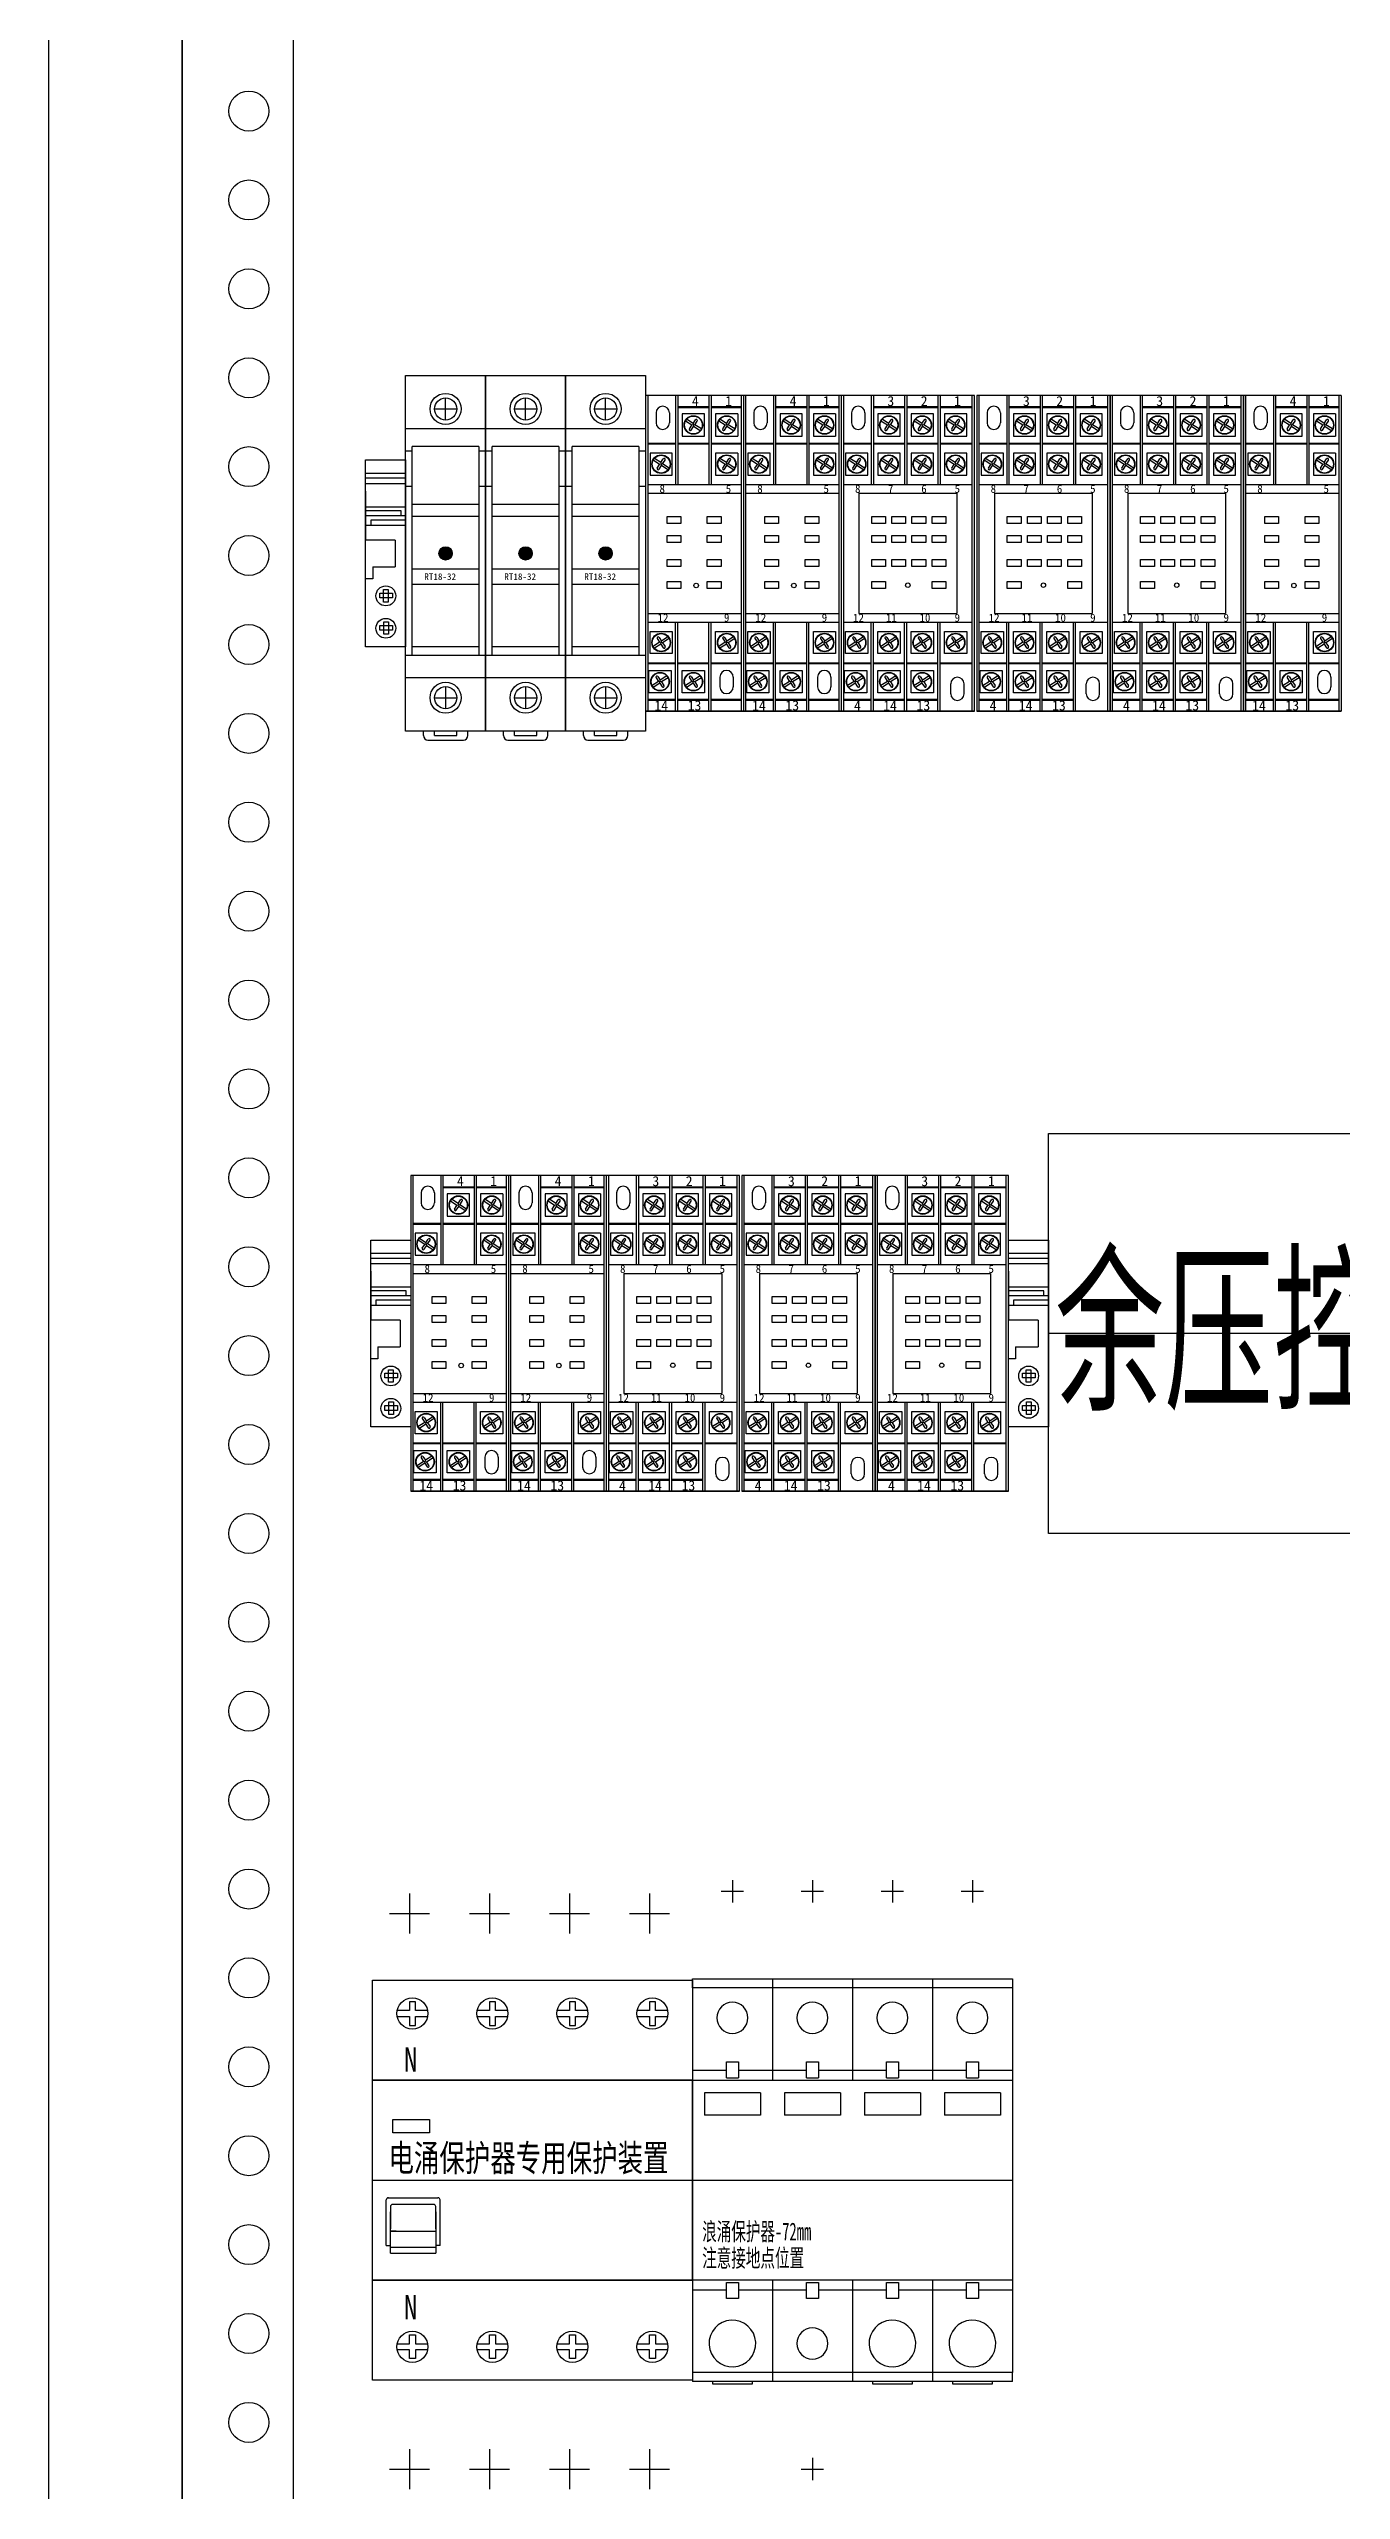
# Model space of a CAD drawing. Extents: x 1592450 to 1593050, y 398130 to 400330.
# Drawn here: x 1592450 to 1592741, y 398570 to 399119 of the extents above; entities that cross this region are included whole.
import ezdxf
from ezdxf.enums import TextEntityAlignment as Align

# ---------------------------------------------------------------- set-up
doc = ezdxf.new("R2010")
doc.units = 0
doc.header["$MEASUREMENT"] = 0
for name, color, linetype in [('dian', 7, 'Continuous'), ('LY-JS-BJ', 7, 'Continuous'), ('LY-JS-YQJ', 7, 'Continuous'), ('布置图', 20, 'Continuous'), ('照明平面设备层', 1, 'Continuous')]:
    doc.layers.add(name, color=color, linetype=linetype)
doc.layers.add('LY-二次控制图', color=7, linetype='Continuous', lineweight=18)
doc.styles.add('-宋体', font='', dxfattribs={"width": 0.65})
doc.styles.add('LY-SJ-元器件', font='', dxfattribs={"width": 0.6, "height": 4})
doc.styles.add('宋体', font='', dxfattribs={"width": 0.8, "height": 3.5})
doc.styles.get('-宋体').set_extended_font_data('NSimSun')
doc.styles.get('LY-SJ-元器件').set_extended_font_data('SimSun')
doc.styles.get('宋体').set_extended_font_data('SimSun')

# ---------------------------------------------------------------- blocks, each defined once
blk = doc.blocks.new('HH52P')
at = {"layer": 'LY-JS-YQJ'}
for p, q in [((0, 71), (0, 0)), ((22, 71), (0, 71)), ((0, 71), (0, 68.5)), ((0.5, 71), (0.5, 0)), ((2.34, 67.09), (2.34, 64.88)), ((5.34, 67.09), (5.34, 64.88)), ((6.75, 71), (6.75, 51)), ((7.25, 71), (7.25, 51)), ((7.25, 68.5), (14.25, 68.5)), ((7.25, 68.3), (14.25, 68.3)), ((8.24, 66.87), (8.24, 61.87)), ((13.24, 66.87), (8.24, 66.87)), ((13.24, 61.87), (13.24, 66.87)), ((14.25, 71), (14.25, 51)), ((14.75, 71), (14.75, 51)), ((14.75, 68.5), (21.5, 68.5)), ((14.75, 68.3), (21.5, 68.3)), ((20.74, 66.87), (15.74, 66.87)), ((15.74, 66.87), (15.74, 61.87)), ((20.74, 66.87), (20.74, 61.87)), ((21.5, 71), (21.5, 0)), ((22, 71), (22, 0)), ((8.24, 61.87), (13.24, 61.87)), ((10.4, 64.3), (8.95, 65.27)), ((10.67, 64.71), (9.21, 65.67)), ((9.86, 63.48), (10.4, 64.3)), ((10.26, 63.22), (10.8, 64.04)), ((11.07, 64.44), (10.4, 64.3)), ((10.67, 64.71), (11.21, 65.53)), ((10.67, 64.71), (10.8, 64.04)), ((12.26, 63.08), (10.8, 64.04)), ((11.07, 64.44), (11.61, 65.26)), ((12.53, 63.48), (11.07, 64.44)), ((15.74, 61.87), (20.74, 61.87)), ((17.9, 64.3), (16.45, 65.27)), ((18.17, 64.71), (16.71, 65.67)), ((17.36, 63.48), (17.9, 64.3)), ((17.76, 63.22), (18.3, 64.04)), ((18.57, 64.44), (17.9, 64.3)), ((18.17, 64.71), (18.71, 65.53)), ((18.17, 64.71), (18.3, 64.04)), ((19.76, 63.08), (18.3, 64.04)), ((18.57, 64.44), (19.11, 65.26)), ((20.03, 63.48), (18.57, 64.44)), ((0.5, 60.3), (6.75, 60.3)), ((0.5, 60.1), (6.75, 60.1)), ((0.99, 58.07), (0.99, 53.07)), ((5.99, 58.07), (0.99, 58.07)), ((3.15, 55.51), (1.7, 56.47)), ((3.42, 55.91), (1.96, 56.87)), ((2.61, 54.68), (3.15, 55.51)), ((3.01, 54.42), (3.55, 55.24)), ((3.82, 55.64), (3.15, 55.51)), ((3.42, 55.91), (3.96, 56.73)), ((3.42, 55.91), (3.55, 55.24)), ((5.01, 54.28), (3.55, 55.24)), ((3.82, 55.64), (4.36, 56.46)), ((5.28, 54.68), (3.82, 55.64)), ((5.99, 53.07), (5.99, 58.07)), ((7.25, 60.3), (14.25, 60.3)), ((7.25, 60.1), (14.25, 60.1)), ((14.75, 60.3), (21.5, 60.3)), ((14.75, 60.1), (21.5, 60.1)), ((15.74, 58.07), (15.74, 53.07)), ((20.74, 58.07), (15.74, 58.07)), ((17.9, 55.51), (16.45, 56.47)), ((18.17, 55.91), (16.71, 56.87)), ((17.36, 54.68), (17.9, 55.51)), ((17.76, 54.42), (18.3, 55.24)), ((18.57, 55.64), (17.9, 55.51)), ((18.17, 55.91), (18.71, 56.73)), ((18.17, 55.91), (18.3, 55.24)), ((19.76, 54.28), (18.3, 55.24)), ((18.57, 55.64), (19.11, 56.46)), ((20.03, 54.68), (18.57, 55.64)), ((20.74, 58.07), (20.74, 53.07)), ((0.5, 51), (21.5, 51)), ((0.99, 53.07), (5.99, 53.07)), ((15.74, 53.07), (20.74, 53.07)), ((0.5, 49), (21.5, 49)), ((0.5, 22), (21.5, 22)), ((0.5, 20), (21.5, 20)), ((0.99, 17.93), (5.99, 17.93)), ((0.99, 12.93), (0.99, 17.93)), ((3.01, 16.58), (3.55, 15.76)), ((5.01, 16.72), (3.55, 15.76)), ((5.99, 17.93), (5.99, 12.93)), ((6.75, 0), (6.75, 20)), ((7.25, 0), (7.25, 20)), ((14.25, 0), (14.25, 20)), ((14.75, 0), (14.75, 20)), ((15.74, 17.93), (20.74, 17.93)), ((15.74, 12.93), (15.74, 17.93)), ((17.76, 16.58), (18.3, 15.76)), ((19.76, 16.72), (18.3, 15.76)), ((20.74, 17.93), (20.74, 12.93)), ((5.99, 12.93), (0.99, 12.93)), ((3.15, 15.49), (1.7, 14.53)), ((3.42, 15.09), (1.96, 14.13)), ((2.61, 16.32), (3.15, 15.49)), ((3.82, 15.36), (3.15, 15.49)), ((3.42, 15.09), (3.55, 15.76)), ((3.42, 15.09), (3.96, 14.27)), ((5.28, 16.32), (3.82, 15.36)), ((3.82, 15.36), (4.36, 14.54)), ((20.74, 12.93), (15.74, 12.93)), ((17.9, 15.49), (16.45, 14.53)), ((18.17, 15.09), (16.71, 14.13)), ((17.36, 16.32), (17.9, 15.49)), ((18.57, 15.36), (17.9, 15.49)), ((18.17, 15.09), (18.3, 15.76)), ((18.17, 15.09), (18.71, 14.27)), ((20.03, 16.32), (18.57, 15.36)), ((18.57, 15.36), (19.11, 14.54)), ((0.5, 10.9), (6.75, 10.9)), ((0.5, 10.7), (6.75, 10.7)), ((0.74, 9.13), (5.74, 9.13)), ((0.74, 4.13), (0.74, 9.13)), ((2.9, 6.7), (1.45, 5.73)), ((3.17, 6.29), (1.71, 5.33)), ((2.36, 7.52), (2.9, 6.7)), ((2.76, 7.78), (3.3, 6.96)), ((3.57, 6.56), (2.9, 6.7)), ((3.17, 6.29), (3.3, 6.96)), ((3.17, 6.29), (3.71, 5.47)), ((4.76, 7.92), (3.3, 6.96)), ((5.03, 7.52), (3.57, 6.56)), ((3.57, 6.56), (4.11, 5.74)), ((5.74, 9.13), (5.74, 4.13)), ((7.25, 10.9), (14.25, 10.9)), ((7.25, 10.7), (14.25, 10.7)), ((8.24, 4.13), (8.24, 9.13)), ((8.24, 9.13), (13.24, 9.13)), ((10.4, 6.7), (8.95, 5.73)), ((10.67, 6.29), (9.21, 5.33)), ((9.86, 7.52), (10.4, 6.7)), ((10.26, 7.78), (10.8, 6.96)), ((11.07, 6.56), (10.4, 6.7)), ((10.67, 6.29), (10.8, 6.96)), ((10.67, 6.29), (11.21, 5.47)), ((12.26, 7.92), (10.8, 6.96)), ((12.53, 7.52), (11.07, 6.56)), ((11.07, 6.56), (11.61, 5.74)), ((13.24, 9.13), (13.24, 4.13)), ((14.75, 10.9), (21.5, 10.9)), ((14.75, 10.7), (21.5, 10.7)), ((16.7, 7.65), (16.7, 5.44)), ((19.7, 7.65), (19.7, 5.44)), ((0, 0), (22, 0)), ((22, 0), (0, 0)), ((0.5, 2.7), (6.75, 2.7)), ((0.5, 2.5), (6.75, 2.5)), ((5.74, 4.13), (0.74, 4.13)), ((7.25, 2.7), (14.25, 2.7)), ((7.25, 2.5), (14.25, 2.5)), ((13.24, 4.13), (8.24, 4.13)), ((14.75, 2.7), (21.5, 2.7)), ((14.75, 2.5), (21.5, 2.5))]:
    blk.add_line(p, q, dxfattribs=at)
for points in [[(4.81, 43.81), (7.91, 43.81), (7.91, 42.22), (4.81, 42.22)], [(4.81, 39.53), (7.91, 39.53), (7.91, 37.95), (4.81, 37.95)], [(13.87, 43.81), (16.97, 43.81), (16.97, 42.22), (13.87, 42.22)], [(13.87, 39.53), (16.97, 39.53), (16.97, 37.95), (13.87, 37.95)], [(4.81, 34.15), (7.91, 34.15), (7.91, 32.57), (4.81, 32.57)], [(13.87, 34.15), (16.97, 34.15), (16.97, 32.57), (13.87, 32.57)], [(4.81, 29.16), (7.91, 29.16), (7.91, 27.58), (4.81, 27.58)], [(13.87, 29.16), (16.97, 29.16), (16.97, 27.58), (13.87, 27.58)]]:
    blk.add_lwpolyline(points, close=True, dxfattribs=at)
for centre, radius in [((10.74, 64.37), 2.09), ((10.74, 64.37), 2), ((18.24, 64.37), 2.09), ((18.24, 64.37), 2), ((3.49, 55.57), 2.09), ((3.49, 55.57), 2), ((18.24, 55.57), 2.09), ((18.24, 55.57), 2), ((11.36, 28.27), 0.5), ((3.49, 15.43), 2.09), ((3.49, 15.43), 2), ((18.24, 15.43), 2.09), ((18.24, 15.43), 2), ((3.24, 6.63), 2.09), ((3.24, 6.63), 2), ((10.74, 6.63), 2.09), ((10.74, 6.63), 2)]:
    blk.add_circle(centre, radius, dxfattribs=at)
for centre, radius, start, end in [((3.84, 67.09), 1.5, 0, 180), ((3.84, 64.88), 1.5, 180, 0), ((10.06, 63.35), 0.24, 146.5949, 326.5949), ((11.41, 65.39), 0.24, 326.5949, 146.5949), ((17.56, 63.35), 0.24, 146.5949, 326.5949), ((18.91, 65.39), 0.24, 326.5949, 146.5949), ((4.16, 56.6), 0.24, 326.5949, 146.5949), ((18.91, 56.6), 0.24, 326.5949, 146.5949), ((2.81, 54.55), 0.24, 146.5949, 326.5949), ((17.56, 54.55), 0.24, 146.5949, 326.5949), ((2.81, 16.45), 0.24, 33.4051, 213.4051), ((17.56, 16.45), 0.24, 33.4051, 213.4051), ((4.16, 14.4), 0.24, 213.4051, 33.4051), ((18.91, 14.4), 0.24, 213.4051, 33.4051), ((2.56, 7.65), 0.24, 33.4051, 213.4051), ((3.91, 5.61), 0.24, 213.4051, 33.4051), ((10.06, 7.65), 0.24, 33.4051, 213.4051), ((11.41, 5.61), 0.24, 213.4051, 33.4051), ((18.2, 7.65), 1.5, 0, 180), ((18.2, 5.44), 1.5, 180, 0)]:
    blk.add_arc(centre, radius, start, end, dxfattribs=at)
for s, insert, char_height, width, attachment_point in [('{\\fSimSun|b0|i0|c134|p2;4}', (10.4, 70.88), 2.25, 1.0919, 1), ('{\\fSimSun|b0|i0|c134|p2;1}', (17.9, 70.88), 2.25, 1.0919, 1), ('{\\fSimSun|b0|i0|c134|p2;8}', (3.12, 50.91), 1.8, 0.8735, 1), ('{\\fSimSun|b0|i0|c134|p2;5}', (18.02, 50.91), 1.8, 0.8735, 1), ('{\\fSimSun|b0|i0|c134|p2;12}', (2.68, 21.91), 1.8, 0.8735, 1), ('{\\fSimSun|b0|i0|c134|p2;9}', (17.62, 21.91), 1.8, 0.8735, 1), ('{\\fSimSun|b0|i0|c134|p2;14}', (1.97, 0.12), 2.25, 1.0919, 7), ('{\\fSimSun|b0|i0|c134|p2;13}', (9.47, 0.12), 2.25, 1.0919, 7)]:
    blk.add_mtext(s, dxfattribs=dict(at, insert=insert, char_height=char_height, width=width, attachment_point=attachment_point))
blk = doc.blocks.new('RT18保险 正视图')
at = {"layer": 'LY-JS-YQJ'}
blk.add_hatch(color=1, dxfattribs=at).paths.add_polyline_path([(1.5, -40, 1), (-1.5, -40, 1)])
for p, q in [((-9, -80), (-9, 0)), ((-9, 0), (9, 0)), ((9, 0), (9, -80)), ((0, -10.01), (0, -5.01)), ((-2.5, -7.51), (2.5, -7.51)), ((9, -12.01), (-9, -12.01)), ((7.5, -16), (-7.5, -16)), ((-7.5, -63), (-7.5, -16)), ((7.5, -16), (7.5, -63)), ((-7.5, -17), (-9, -17)), ((9, -17), (7.5, -17)), ((-7.5, -25), (-9, -25)), ((9, -25), (7.5, -25)), ((7.5, -29), (-7.5, -29)), ((7.5, -31.75), (-7.5, -31.75)), ((-7.5, -43.5), (7.5, -43.5)), ((-7.5, -46.9), (7.5, -46.9)), ((9, -63), (-9, -63)), ((7.5, -61), (-7.5, -61)), ((9, -67.99), (-9, -67.99)), ((0, -69.99), (0, -74.99)), ((-2.5, -72.49), (2.5, -72.49)), ((9, -80), (-9, -80)), ((-5, -81), (-5, -80)), ((-4, -82), (4, -82)), ((-2.5, -81), (-2.5, -80)), ((-2.5, -81), (2.5, -81)), ((2.5, -81), (2.5, -80)), ((5, -81), (5, -80))]:
    blk.add_line(p, q, dxfattribs=at)
for centre, radius in [((0, -7.51), 3.5), ((0, -7.51), 2.5), ((0, -72.49), 3.5), ((0, -72.49), 2.5)]:
    blk.add_circle(centre, radius, dxfattribs=at)
at = {"layer": 'LY-JS-YQJ', "color": 1}
blk.add_circle((0, -40), 1.5, dxfattribs=at)
at = {"layer": 'LY-JS-YQJ'}
for centre, start, end in [((-4, -81), 180, 270), ((4, -81), 270, 0)]:
    blk.add_arc(centre, 1, start, end, dxfattribs=at)
at = {"layer": 'LY-JS-YQJ', "insert": (-4.8, -44.5), "char_height": 1.5, "width": 12.3, "attachment_point": 1}
blk.add_mtext('RT18-32', dxfattribs=at)
blk = doc.blocks.new('RT18-32X-6A')
at = {"layer": 'LY-JS-YQJ'}
blk.add_blockref('RT18保险 正视图', (9, 80), dxfattribs=at)
blk = doc.blocks.new('端子堵头')
at = {"layer": 'LY-JS-YQJ'}
for p, q in [((0, 39.03), (9, 39.03)), ((0, 37.96), (9, 37.96)), ((0, 36.73), (9, 36.73)), ((0, 35), (0, 24)), ((9, 35), (9, 24)), ((9, 34.58), (9, 33.47)), ((0, 31.48), (9, 31.48)), ((7.97, 30.59), (0, 30.59)), ((0, 29.53), (9, 29.53)), ((1.25, 27.32), (1.25, 28.56)), ((1.25, 28.56), (9, 28.56)), ((7.97, 29.53), (7.97, 30.59)), ((0, 27.32), (9, 27.32)), ((6.66, 24), (0, 24)), ((6.66, 24), (6.66, 18)), ((1.59, 18), (1.59, 15.27)), ((1.59, 18), (6.66, 18)), ((1.59, 15.27), (0, 15.27))]:
    blk.add_line(p, q, dxfattribs=at)
for points in [[(0, 42), (9, 42), (9, 0), (0, 0)], [(3.2, 12.05), (6.01, 12.05), (6.01, 10.99), (3.2, 10.99)], [(5.06, 12.84), (5.06, 10.03), (3.99, 10.03), (3.99, 12.84)], [(5.13, 5.6), (5.13, 2.79), (4.06, 2.79), (4.06, 5.6)], [(3.2, 4.76), (6.01, 4.76), (6.01, 3.69), (3.2, 3.69)]]:
    blk.add_lwpolyline(points, close=True, dxfattribs=at)
for centre in [(4.54, 11.43), (4.54, 4.14)]:
    blk.add_circle(centre, 2.23, dxfattribs=at)
blk = doc.blocks.new('A$C182C2388')
at = {"color": 1}
blk.add_line((0, 0), (-130, 0), dxfattribs=at)
at = {"color": 0}
blk.add_lwpolyline([(-130, 45), (0, 45), (0, -45), (-130, -45)], close=True, dxfattribs=at)
at = {"layer": 'LY-JS-BJ', "color": 4, "lineweight": -3, "style": '宋体', "width": 0.6}
blk.add_text('余压控制器', height=30, dxfattribs=at).set_placement((-128.51, 0.91), align=Align.MIDDLE_LEFT)
blk = doc.blocks.new('HH54P')
at = {"layer": 'LY-JS-YQJ'}
for p, q in [((0, 71), (0, 68.5)), ((30, 71), (0, 71)), ((0, 71), (0, 0)), ((0.5, 71), (0.5, 0)), ((2.34, 67.09), (2.34, 64.88)), ((5.34, 67.09), (5.34, 64.88)), ((6.75, 71), (6.75, 51)), ((7.25, 71), (7.25, 51)), ((7.25, 68.5), (14.25, 68.5)), ((7.25, 68.3), (14.25, 68.3)), ((13.24, 66.87), (8.24, 66.87)), ((8.24, 66.87), (8.24, 61.87)), ((13.24, 61.87), (13.24, 66.87)), ((14.25, 71), (14.25, 51)), ((14.75, 71), (14.75, 51)), ((14.75, 68.5), (21.75, 68.5)), ((14.75, 68.3), (21.75, 68.3)), ((15.74, 66.87), (15.74, 61.87)), ((20.74, 66.87), (15.74, 66.87)), ((20.74, 61.87), (20.74, 66.87)), ((21.75, 71), (21.75, 51)), ((22.25, 71), (22.25, 51)), ((22.25, 68.5), (29.5, 68.5)), ((22.25, 68.3), (29.5, 68.3)), ((28.24, 66.87), (23.24, 66.87)), ((23.24, 66.87), (23.24, 61.87)), ((28.24, 61.87), (28.24, 66.87)), ((29.5, 0), (29.5, 71)), ((30, 0), (30, 71)), ((8.24, 61.87), (13.24, 61.87)), ((10.4, 64.3), (8.95, 65.27)), ((10.67, 64.71), (9.21, 65.67)), ((9.86, 63.48), (10.4, 64.3)), ((10.26, 63.22), (10.8, 64.04)), ((11.07, 64.44), (10.4, 64.3)), ((10.67, 64.71), (11.21, 65.53)), ((10.67, 64.71), (10.8, 64.04)), ((12.26, 63.08), (10.8, 64.04)), ((11.07, 64.44), (11.61, 65.26)), ((12.53, 63.48), (11.07, 64.44)), ((15.74, 61.87), (20.74, 61.87)), ((17.9, 64.3), (16.45, 65.27)), ((18.17, 64.71), (16.71, 65.67)), ((17.36, 63.48), (17.9, 64.3)), ((17.76, 63.22), (18.3, 64.04)), ((18.57, 64.44), (17.9, 64.3)), ((18.17, 64.71), (18.71, 65.53)), ((18.17, 64.71), (18.3, 64.04)), ((19.76, 63.08), (18.3, 64.04)), ((18.57, 64.44), (19.11, 65.26)), ((20.03, 63.48), (18.57, 64.44)), ((23.24, 61.87), (28.24, 61.87)), ((25.4, 64.3), (23.95, 65.27)), ((25.67, 64.71), (24.21, 65.67)), ((24.86, 63.48), (25.4, 64.3)), ((25.26, 63.22), (25.8, 64.04)), ((26.07, 64.44), (25.4, 64.3)), ((25.67, 64.71), (26.21, 65.53)), ((25.67, 64.71), (25.8, 64.04)), ((27.26, 63.08), (25.8, 64.04)), ((26.07, 64.44), (26.61, 65.26)), ((27.53, 63.48), (26.07, 64.44)), ((0.5, 60.3), (6.75, 60.3)), ((0.5, 60.1), (6.75, 60.1)), ((5.99, 58.07), (0.99, 58.07)), ((0.99, 58.07), (0.99, 53.07)), ((3.15, 55.51), (1.7, 56.47)), ((3.42, 55.91), (1.96, 56.87)), ((2.61, 54.68), (3.15, 55.51)), ((3.01, 54.42), (3.55, 55.24)), ((3.82, 55.64), (3.15, 55.51)), ((3.42, 55.91), (3.96, 56.73)), ((3.42, 55.91), (3.55, 55.24)), ((5.01, 54.28), (3.55, 55.24)), ((3.82, 55.64), (4.36, 56.46)), ((5.28, 54.68), (3.82, 55.64)), ((5.99, 53.07), (5.99, 58.07)), ((7.25, 60.3), (14.25, 60.3)), ((7.25, 60.1), (14.25, 60.1)), ((8.24, 58.07), (8.24, 53.07)), ((13.24, 58.07), (8.24, 58.07)), ((10.4, 55.51), (8.95, 56.47)), ((10.67, 55.91), (9.21, 56.87)), ((9.86, 54.68), (10.4, 55.51)), ((10.26, 54.42), (10.8, 55.24)), ((11.07, 55.64), (10.4, 55.51)), ((10.67, 55.91), (11.21, 56.73)), ((10.67, 55.91), (10.8, 55.24)), ((12.26, 54.28), (10.8, 55.24)), ((11.07, 55.64), (11.61, 56.46)), ((12.53, 54.68), (11.07, 55.64)), ((13.24, 53.07), (13.24, 58.07)), ((14.75, 60.3), (21.75, 60.3)), ((14.75, 60.1), (21.75, 60.1)), ((20.74, 58.07), (15.74, 58.07)), ((15.74, 58.07), (15.74, 53.07)), ((17.9, 55.51), (16.45, 56.47)), ((18.17, 55.91), (16.71, 56.87)), ((17.36, 54.68), (17.9, 55.51)), ((17.76, 54.42), (18.3, 55.24)), ((18.57, 55.64), (17.9, 55.51)), ((18.17, 55.91), (18.71, 56.73)), ((18.17, 55.91), (18.3, 55.24)), ((19.76, 54.28), (18.3, 55.24)), ((18.57, 55.64), (19.11, 56.46)), ((20.03, 54.68), (18.57, 55.64)), ((20.74, 53.07), (20.74, 58.07)), ((22.25, 60.3), (29.5, 60.3)), ((22.25, 60.1), (29.5, 60.1)), ((23.24, 58.07), (23.24, 53.07)), ((28.24, 58.07), (23.24, 58.07)), ((25.4, 55.51), (23.95, 56.47)), ((25.67, 55.91), (24.21, 56.87)), ((24.86, 54.68), (25.4, 55.51)), ((25.26, 54.42), (25.8, 55.24)), ((26.07, 55.64), (25.4, 55.51)), ((25.67, 55.91), (26.21, 56.73)), ((25.67, 55.91), (25.8, 55.24)), ((27.26, 54.28), (25.8, 55.24)), ((26.07, 55.64), (26.61, 56.46)), ((27.53, 54.68), (26.07, 55.64)), ((28.24, 53.07), (28.24, 58.07)), ((0.5, 51), (29.5, 51)), ((0.99, 53.07), (5.99, 53.07)), ((8.24, 53.07), (13.24, 53.07)), ((15.74, 53.07), (20.74, 53.07)), ((23.24, 53.07), (28.24, 53.07)), ((4, 49), (4, 22)), ((4, 49), (26, 49)), ((26, 49), (26, 22)), ((4, 22), (26, 22)), ((0.5, 20), (29.5, 20)), ((0.99, 12.93), (0.99, 17.93)), ((0.99, 17.93), (5.99, 17.93)), ((3.01, 16.58), (3.55, 15.76)), ((5.01, 16.72), (3.55, 15.76)), ((5.99, 17.93), (5.99, 12.93)), ((6.75, 0), (6.75, 20)), ((7.25, 0), (7.25, 20)), ((8.24, 17.93), (13.24, 17.93)), ((8.24, 12.93), (8.24, 17.93)), ((10.26, 16.58), (10.8, 15.76)), ((12.26, 16.72), (10.8, 15.76)), ((13.24, 17.93), (13.24, 12.93)), ((14.25, 0), (14.25, 20)), ((14.75, 0), (14.75, 20)), ((15.74, 12.93), (15.74, 17.93)), ((15.74, 17.93), (20.74, 17.93)), ((17.76, 16.58), (18.3, 15.76)), ((19.76, 16.72), (18.3, 15.76)), ((20.74, 17.93), (20.74, 12.93)), ((21.75, 0), (21.75, 20)), ((22.25, 0), (22.25, 20)), ((23.24, 17.93), (28.24, 17.93)), ((23.24, 12.93), (23.24, 17.93)), ((25.26, 16.58), (25.8, 15.76)), ((27.26, 16.72), (25.8, 15.76)), ((28.24, 17.93), (28.24, 12.93)), ((5.99, 12.93), (0.99, 12.93)), ((3.15, 15.49), (1.7, 14.53)), ((3.42, 15.09), (1.96, 14.13)), ((2.61, 16.32), (3.15, 15.49)), ((3.82, 15.36), (3.15, 15.49)), ((3.42, 15.09), (3.55, 15.76)), ((3.42, 15.09), (3.96, 14.27)), ((5.28, 16.32), (3.82, 15.36)), ((3.82, 15.36), (4.36, 14.54)), ((13.24, 12.93), (8.24, 12.93)), ((10.4, 15.49), (8.95, 14.53)), ((10.67, 15.09), (9.21, 14.13)), ((9.86, 16.32), (10.4, 15.49)), ((11.07, 15.36), (10.4, 15.49)), ((10.67, 15.09), (10.8, 15.76)), ((10.67, 15.09), (11.21, 14.27)), ((12.53, 16.32), (11.07, 15.36)), ((11.07, 15.36), (11.61, 14.54)), ((20.74, 12.93), (15.74, 12.93)), ((17.9, 15.49), (16.45, 14.53)), ((18.17, 15.09), (16.71, 14.13)), ((17.36, 16.32), (17.9, 15.49)), ((18.57, 15.36), (17.9, 15.49)), ((18.17, 15.09), (18.3, 15.76)), ((18.17, 15.09), (18.71, 14.27)), ((20.03, 16.32), (18.57, 15.36)), ((18.57, 15.36), (19.11, 14.54)), ((28.24, 12.93), (23.24, 12.93)), ((25.4, 15.49), (23.95, 14.53)), ((25.67, 15.09), (24.21, 14.13)), ((24.86, 16.32), (25.4, 15.49)), ((26.07, 15.36), (25.4, 15.49)), ((25.67, 15.09), (25.8, 15.76)), ((25.67, 15.09), (26.21, 14.27)), ((27.53, 16.32), (26.07, 15.36)), ((26.07, 15.36), (26.61, 14.54)), ((0.5, 10.9), (6.75, 10.9)), ((0.5, 10.7), (6.75, 10.7)), ((0.74, 4.13), (0.74, 9.13)), ((0.74, 9.13), (5.74, 9.13)), ((2.9, 6.7), (1.45, 5.73)), ((3.17, 6.29), (1.71, 5.33)), ((2.36, 7.52), (2.9, 6.7)), ((2.76, 7.78), (3.3, 6.96)), ((3.57, 6.56), (2.9, 6.7)), ((3.17, 6.29), (3.3, 6.96)), ((3.17, 6.29), (3.71, 5.47)), ((4.76, 7.92), (3.3, 6.96)), ((5.03, 7.52), (3.57, 6.56)), ((3.57, 6.56), (4.11, 5.74)), ((5.74, 9.13), (5.74, 4.13)), ((7.25, 10.9), (14.25, 10.9)), ((7.25, 10.7), (14.25, 10.7)), ((8.24, 9.13), (13.24, 9.13)), ((8.24, 4.13), (8.24, 9.13)), ((10.4, 6.7), (8.95, 5.73)), ((10.67, 6.29), (9.21, 5.33)), ((9.86, 7.52), (10.4, 6.7)), ((10.26, 7.78), (10.8, 6.96)), ((11.07, 6.56), (10.4, 6.7)), ((10.67, 6.29), (10.8, 6.96)), ((10.67, 6.29), (11.21, 5.47)), ((12.26, 7.92), (10.8, 6.96)), ((12.53, 7.52), (11.07, 6.56)), ((11.07, 6.56), (11.61, 5.74)), ((13.24, 9.13), (13.24, 4.13)), ((14.75, 10.9), (21.75, 10.9)), ((14.75, 10.7), (21.75, 10.7)), ((15.74, 4.13), (15.74, 9.13)), ((15.74, 9.13), (20.74, 9.13)), ((17.9, 6.7), (16.45, 5.73)), ((18.17, 6.29), (16.71, 5.33)), ((17.36, 7.52), (17.9, 6.7)), ((17.76, 7.78), (18.3, 6.96)), ((18.57, 6.56), (17.9, 6.7)), ((18.17, 6.29), (18.3, 6.96)), ((18.17, 6.29), (18.71, 5.47)), ((19.76, 7.92), (18.3, 6.96)), ((20.03, 7.52), (18.57, 6.56)), ((18.57, 6.56), (19.11, 5.74)), ((20.74, 9.13), (20.74, 4.13)), ((22.25, 10.9), (29.5, 10.9)), ((22.25, 10.7), (29.5, 10.7)), ((24.65, 3.91), (24.65, 6.12)), ((27.65, 3.91), (27.65, 6.12)), ((30, 0), (0, 0)), ((0, 0), (30, 0)), ((0.5, 2.7), (6.75, 2.7)), ((0.5, 2.5), (6.75, 2.5)), ((5.74, 4.13), (0.74, 4.13)), ((7.25, 2.7), (14.25, 2.7)), ((7.25, 2.5), (14.25, 2.5)), ((13.24, 4.13), (8.24, 4.13)), ((14.75, 2.7), (21.75, 2.7)), ((14.75, 2.5), (21.75, 2.5)), ((20.74, 4.13), (15.74, 4.13))]:
    blk.add_line(p, q, dxfattribs=at)
for points in [[(6.88, 43.81), (9.97, 43.81), (9.97, 42.22), (6.88, 42.22)], [(6.88, 39.53), (9.97, 39.53), (9.97, 37.95), (6.88, 37.95)], [(11.41, 43.81), (14.5, 43.81), (14.5, 42.22), (11.41, 42.22)], [(11.41, 39.53), (14.5, 39.53), (14.5, 37.95), (11.41, 37.95)], [(15.93, 43.81), (19.03, 43.81), (19.03, 42.22), (15.93, 42.22)], [(15.93, 39.53), (19.03, 39.53), (19.03, 37.95), (15.93, 37.95)], [(20.46, 43.81), (23.56, 43.81), (23.56, 42.22), (20.46, 42.22)], [(20.46, 39.53), (23.56, 39.53), (23.56, 37.95), (20.46, 37.95)], [(6.88, 34.15), (9.97, 34.15), (9.97, 32.57), (6.88, 32.57)], [(11.41, 34.15), (14.5, 34.15), (14.5, 32.57), (11.41, 32.57)], [(15.93, 34.15), (19.03, 34.15), (19.03, 32.57), (15.93, 32.57)], [(20.46, 34.15), (23.56, 34.15), (23.56, 32.57), (20.46, 32.57)], [(6.88, 29.16), (9.97, 29.16), (9.97, 27.58), (6.88, 27.58)], [(20.46, 29.16), (23.56, 29.16), (23.56, 27.58), (20.46, 27.58)]]:
    blk.add_lwpolyline(points, close=True, dxfattribs=at)
for centre, radius in [((10.74, 64.37), 2.09), ((10.74, 64.37), 2), ((18.24, 64.37), 2.09), ((18.24, 64.37), 2), ((25.74, 64.37), 2.09), ((25.74, 64.37), 2), ((3.49, 55.57), 2.09), ((3.49, 55.57), 2), ((10.74, 55.57), 2.09), ((10.74, 55.57), 2), ((18.24, 55.57), 2.09), ((18.24, 55.57), 2), ((25.74, 55.57), 2.09), ((25.74, 55.57), 2), ((15, 28.33), 0.5), ((3.49, 15.43), 2.09), ((3.49, 15.43), 2), ((10.74, 15.43), 2.09), ((10.74, 15.43), 2), ((18.24, 15.43), 2.09), ((18.24, 15.43), 2), ((25.74, 15.43), 2.09), ((25.74, 15.43), 2), ((3.24, 6.63), 2.09), ((3.24, 6.63), 2), ((10.74, 6.63), 2.09), ((10.74, 6.63), 2), ((18.24, 6.63), 2.09), ((18.24, 6.63), 2)]:
    blk.add_circle(centre, radius, dxfattribs=at)
for centre, radius, start, end in [((3.84, 67.09), 1.5, 0, 180), ((3.84, 64.88), 1.5, 180, 0), ((10.06, 63.35), 0.24, 146.5949, 326.5949), ((11.41, 65.39), 0.24, 326.5949, 146.5949), ((17.56, 63.35), 0.24, 146.5949, 326.5949), ((18.91, 65.39), 0.24, 326.5949, 146.5949), ((25.06, 63.35), 0.24, 146.5949, 326.5949), ((26.41, 65.39), 0.24, 326.5949, 146.5949), ((4.16, 56.6), 0.24, 326.5949, 146.5949), ((11.41, 56.6), 0.24, 326.5949, 146.5949), ((18.91, 56.6), 0.24, 326.5949, 146.5949), ((26.41, 56.6), 0.24, 326.5949, 146.5949), ((2.81, 54.55), 0.24, 146.5949, 326.5949), ((10.06, 54.55), 0.24, 146.5949, 326.5949), ((17.56, 54.55), 0.24, 146.5949, 326.5949), ((25.06, 54.55), 0.24, 146.5949, 326.5949), ((2.81, 16.45), 0.24, 33.4051, 213.4051), ((10.06, 16.45), 0.24, 33.4051, 213.4051), ((17.56, 16.45), 0.24, 33.4051, 213.4051), ((25.06, 16.45), 0.24, 33.4051, 213.4051), ((4.16, 14.4), 0.24, 213.4051, 33.4051), ((11.41, 14.4), 0.24, 213.4051, 33.4051), ((18.91, 14.4), 0.24, 213.4051, 33.4051), ((26.41, 14.4), 0.24, 213.4051, 33.4051), ((2.56, 7.65), 0.24, 33.4051, 213.4051), ((3.91, 5.61), 0.24, 213.4051, 33.4051), ((10.06, 7.65), 0.24, 33.4051, 213.4051), ((11.41, 5.61), 0.24, 213.4051, 33.4051), ((17.56, 7.65), 0.24, 33.4051, 213.4051), ((18.91, 5.61), 0.24, 213.4051, 33.4051), ((26.15, 6.12), 1.5, 0, 180), ((26.15, 3.91), 1.5, 180, 0)]:
    blk.add_arc(centre, radius, start, end, dxfattribs=at)
for s, insert, char_height, width, attachment_point in [('{\\fSimSun|b0|i0|c134|p2;3}', (10.4, 70.88), 2.25, 1.0919, 1), ('{\\fSimSun|b0|i0|c134|p2;2}', (17.9, 70.88), 2.25, 1.0919, 1), ('{\\fSimSun|b0|i0|c134|p2;1}', (25.4, 70.88), 2.25, 1.0919, 1), ('{\\fSimSun|b0|i0|c134|p2;8}', (3.12, 50.91), 1.8, 0.8735, 1), ('{\\fSimSun|b0|i0|c134|p2;7}', (10.52, 50.91), 1.8, 0.8735, 1), ('{\\fSimSun|b0|i0|c134|p2;6}', (18.02, 50.91), 1.8, 0.8735, 1), ('{\\fSimSun|b0|i0|c134|p2;5}', (25.52, 50.91), 1.8, 0.8735, 1), ('{\\fSimSun|b0|i0|c134|p2;12}', (2.68, 21.91), 1.8, 0.8735, 1), ('{\\fSimSun|b0|i0|c134|p2;11}', (10.07, 21.91), 1.8, 0.8735, 1), ('{\\fSimSun|b0|i0|c134|p2;10}', (17.62, 21.91), 1.8, 0.8735, 1), ('{\\fSimSun|b0|i0|c134|p2;9}', (25.52, 21.91), 1.8, 0.8735, 1), ('{\\fSimSun|b0|i0|c134|p2;4}', (2.9, 0.12), 2.25, 1.0919, 7), ('{\\fSimSun|b0|i0|c134|p2;14}', (9.47, 0.12), 2.25, 1.0919, 7), ('{\\fSimSun|b0|i0|c134|p2;13}', (16.97, 0.12), 2.25, 1.0919, 7)]:
    blk.add_mtext(s, dxfattribs=dict(at, insert=insert, char_height=char_height, width=width, attachment_point=attachment_point))
blk = doc.blocks.new('浪涌保护器 72mm-2022.1')
at = {"color": 1, "linetype": 'ByBlock'}
for p, q in [((9, 67.5), (9, 62.5)), ((27, 67.5), (27, 62.5)), ((45, 67.5), (45, 62.5)), ((63, 67.5), (63, 62.5)), ((6.5, 65), (11.5, 65)), ((24.5, 65), (29.5, 65)), ((42.5, 65), (47.5, 65)), ((60.5, 65), (65.5, 65)), ((0, 0), (72, 0)), ((24.5, -65), (29.5, -65)), ((27, -62.5), (27, -67.5))]:
    blk.add_line(p, q, dxfattribs=at)
at = {"color": 0, "linetype": 'Continuous', "lineweight": 25}
for p, q in [((0, 43.3), (0, 45.3)), ((0, 45.3), (18, 45.3)), ((18, 45.3), (18, 22.5)), ((18, 45.3), (36, 45.3)), ((36, 45.3), (54, 45.3)), ((36, 45.3), (36, 22.5)), ((54, 45.3), (72, 45.3)), ((54, 45.3), (54, 22.5)), ((72, 45.3), (72, 43.3)), ((0, 43.3), (0, 22.5)), ((18, 43.3), (0, 43.3)), ((36, 43.3), (18, 43.3)), ((54, 43.3), (36, 43.3)), ((72, 43.3), (54, 43.3)), ((72, 43.3), (72, 22.5)), ((7.65, 24.65), (0, 24.65)), ((7.65, 23), (7.65, 26.65)), ((7.65, 26.65), (10.35, 26.65)), ((10.35, 26.65), (10.35, 23)), ((18, 24.65), (10.35, 24.65)), ((25.65, 24.65), (18, 24.65)), ((25.65, 26.65), (28.35, 26.65)), ((25.65, 23), (25.65, 26.65)), ((28.35, 26.65), (28.35, 23)), ((36, 24.65), (28.35, 24.65)), ((43.65, 24.65), (36, 24.65)), ((43.65, 23), (43.65, 26.65)), ((43.65, 26.65), (46.35, 26.65)), ((46.35, 26.65), (46.35, 23)), ((54, 24.65), (46.35, 24.65)), ((61.65, 24.65), (54, 24.65)), ((61.65, 23), (61.65, 26.65)), ((61.65, 26.65), (64.35, 26.65)), ((64.35, 26.65), (64.35, 23)), ((72, 24.65), (64.35, 24.65)), ((15.3, 19.65), (2.7, 19.65)), ((2.7, 19.65), (2.7, 14.65)), ((15.3, 19.65), (15.3, 14.65)), ((33.3, 19.65), (20.7, 19.65)), ((20.7, 19.65), (20.7, 14.65)), ((33.3, 19.65), (33.3, 14.65)), ((51.3, 19.65), (38.7, 19.65)), ((38.7, 19.65), (38.7, 14.65)), ((51.3, 19.65), (51.3, 14.65)), ((69.3, 19.65), (56.7, 19.65)), ((56.7, 19.65), (56.7, 14.65)), ((69.3, 19.65), (69.3, 14.65)), ((15.3, 14.65), (2.7, 14.65)), ((33.3, 14.65), (20.7, 14.65)), ((51.3, 14.65), (38.7, 14.65)), ((69.3, 14.65), (56.7, 14.65)), ((0, -22.5), (0, -43.3)), ((0, -24.65), (7.65, -24.65)), ((7.65, -26.65), (7.65, -23)), ((10.35, -26.65), (7.65, -26.65)), ((10.35, -23), (10.35, -26.65)), ((10.35, -24.65), (18, -24.65)), ((18, -22.5), (18, -45.3)), ((18, -24.65), (25.65, -24.65)), ((25.65, -26.65), (25.65, -23)), ((28.35, -26.65), (25.65, -26.65)), ((28.35, -23), (28.35, -26.65)), ((28.35, -24.65), (36, -24.65)), ((36, -22.5), (36, -45.3)), ((36, -24.65), (43.65, -24.65)), ((43.65, -26.65), (43.65, -23)), ((46.35, -26.65), (43.65, -26.65)), ((46.35, -23), (46.35, -26.65)), ((46.35, -24.65), (54, -24.65)), ((54, -22.5), (54, -45.3)), ((54, -24.65), (61.65, -24.65)), ((61.65, -26.65), (61.65, -23)), ((64.35, -26.65), (61.65, -26.65)), ((64.35, -23), (64.35, -26.65)), ((64.35, -24.65), (72, -24.65)), ((72, -22.5), (72, -43.3)), ((0, -43.3), (0, -45.3)), ((18, -43.3), (0, -43.3)), ((36, -43.3), (18, -43.3)), ((54, -43.3), (36, -43.3)), ((72, -43.3), (54, -43.3)), ((72, -45.3), (72, -43.3)), ((18, -45.3), (0, -45.3)), ((4.5, -45.3), (4.5, -45.8)), ((4.5, -45.8), (13.5, -45.8)), ((13.5, -45.8), (13.5, -45.3)), ((36, -45.3), (18, -45.3)), ((54, -45.3), (36, -45.3)), ((40.5, -45.3), (40.5, -45.8)), ((40.5, -45.8), (49.5, -45.8)), ((49.5, -45.8), (49.5, -45.3)), ((72, -45.3), (54, -45.3)), ((58.5, -45.3), (58.5, -45.8)), ((58.5, -45.8), (67.5, -45.8)), ((67.5, -45.8), (67.5, -45.3))]:
    blk.add_line(p, q, dxfattribs=at)
at = {"color": 0}
for p, q in [((7.65, 23), (10.35, 23)), ((25.65, 23), (28.35, 23)), ((43.65, 23), (46.35, 23)), ((61.65, 23), (64.35, 23)), ((7.65, -23), (10.35, -23)), ((25.65, -23), (28.35, -23)), ((43.65, -23), (46.35, -23)), ((61.65, -23), (64.35, -23))]:
    blk.add_line(p, q, dxfattribs=at)
at = {"color": 0, "linetype": 'ByBlock'}
blk.add_lwpolyline([(0, 22.5), (72, 22.5), (72, -22.5), (0, -22.5)], close=True, dxfattribs=at)
at = {"color": 0, "linetype": 'Continuous', "lineweight": 25}
for centre, radius, start, end in [((9, 36.52), 3.5, 0, 180), ((27, 36.52), 3.5, 0, 180), ((45, 36.52), 3.5, 0, 180), ((63, 36.52), 3.5, 0, 180), ((9, 36.52), 3.5, 180, 0), ((27, 36.52), 3.5, 180, 0), ((45, 36.52), 3.5, 180, 0), ((63, 36.52), 3.5, 180, 0), ((9, -36.75), 5.25, 93.0713, 273.0713), ((9, -36.75), 5.25, 273.0713, 93.0713), ((45, -36.75), 5.25, 93.0713, 273.0713), ((45, -36.75), 5.25, 273.0713, 93.0713), ((63, -36.75), 5.25, 93.0713, 273.0713), ((63, -36.75), 5.25, 273.0713, 93.0713), ((27, -36.75), 3.5, 0, 180), ((27, -36.75), 3.5, 180, 0)]:
    blk.add_arc(centre, radius, start, end, dxfattribs=at)
at = {"color": 4, "linetype": 'ByBlock', "style": 'LY-SJ-元器件', "width": 0.6}
for s, p in [('浪涌保护器-72mm', (2.21, -13.55)), ('注意接地点位置', (2.21, -19.51))]:
    blk.add_text(s, height=4, dxfattribs=at).set_placement(p)
blk = doc.blocks.new('后备保护-72mm-2022.1')
at = {"color": 1}
for p, q in [((8.37, 64.5), (8.37, 55.5)), ((26.37, 64.5), (26.37, 55.5)), ((44.37, 64.5), (44.37, 55.5)), ((62.37, 64.5), (62.37, 55.5)), ((3.87, 60), (12.87, 60)), ((21.87, 60), (30.87, 60)), ((39.87, 60), (48.87, 60)), ((57.87, 60), (66.87, 60)), ((3.87, -65), (12.87, -65)), ((8.37, -60.5), (8.37, -69.5)), ((21.87, -65), (30.87, -65)), ((26.37, -60.5), (26.37, -69.5)), ((39.87, -65), (48.87, -65)), ((44.37, -60.5), (44.37, -69.5)), ((57.87, -65), (66.87, -65)), ((62.37, -60.5), (62.37, -69.5))]:
    blk.add_line(p, q, dxfattribs=at)
at = {"color": 0}
for p, q in [((3.11, -14.72), (3.11, -4.45)), ((3.5, -3.96), (14.73, -3.96)), ((13.75, -5.46), (4.55, -5.46)), ((15.23, -14.72), (15.23, -4.46)), ((4.05, -5.96), (4.05, -10.98)), ((4.05, -16.39), (4.05, -7.09)), ((14.25, -10.98), (14.25, -5.96)), ((14.25, -7.09), (14.25, -16.39)), ((3.11, -14.72), (4.05, -14.72)), ((4.05, -11.45), (14.25, -11.45)), ((5.39, -11.45), (4.05, -11.45)), ((4.05, -15.09), (14.25, -15.09)), ((4.05, -16.39), (14.25, -16.39)), ((15.23, -14.72), (14.25, -14.72))]:
    blk.add_line(p, q, dxfattribs=at)
for points in [[(9.68, 38.18), (9.68, 40.13), (8.32, 40.13), (8.32, 38.18)], [(27.68, 38.18), (27.68, 40.13), (26.32, 40.13), (26.32, 38.18)], [(45.68, 38.18), (45.68, 40.13), (44.32, 40.13), (44.32, 38.18)], [(63.68, 38.18), (63.68, 40.13), (62.32, 40.13), (62.32, 38.18)], [(8.32, 38.18), (5.57, 38.18)], [(5.57, 36.82), (8.32, 36.82)], [(8.32, 36.82), (8.32, 34.79), (9.68, 34.79), (9.68, 36.82)], [(12.43, 38.18), (9.68, 38.18)], [(9.68, 36.82), (12.43, 36.82)], [(26.32, 38.18), (23.57, 38.18)], [(23.57, 36.82), (26.32, 36.82)], [(26.32, 36.82), (26.32, 34.79), (27.68, 34.79), (27.68, 36.82)], [(30.43, 38.18), (27.68, 38.18)], [(27.68, 36.82), (30.43, 36.82)], [(44.32, 38.18), (41.57, 38.18)], [(41.57, 36.82), (44.32, 36.82)], [(44.32, 36.82), (44.32, 34.79), (45.68, 34.79), (45.68, 36.82)], [(48.43, 38.18), (45.68, 38.18)], [(45.68, 36.82), (48.43, 36.82)], [(62.32, 38.18), (59.57, 38.18)], [(59.57, 36.82), (62.32, 36.82)], [(62.32, 36.82), (62.32, 34.79), (63.68, 34.79), (63.68, 36.82)], [(66.43, 38.18), (63.68, 38.18)], [(63.68, 36.82), (66.43, 36.82)], [(5.57, -36.82), (8.32, -36.82)], [(8.32, -38.18), (5.57, -38.18)], [(8.32, -36.82), (8.32, -34.79), (9.68, -34.79), (9.68, -36.82)], [(9.68, -38.18), (9.68, -40.13), (8.32, -40.13), (8.32, -38.18)], [(9.68, -36.82), (12.43, -36.82)], [(12.43, -38.18), (9.68, -38.18)], [(23.57, -36.82), (26.32, -36.82)], [(26.32, -38.18), (23.57, -38.18)], [(26.32, -36.82), (26.32, -34.79), (27.68, -34.79), (27.68, -36.82)], [(27.68, -38.18), (27.68, -40.13), (26.32, -40.13), (26.32, -38.18)], [(27.68, -36.82), (30.43, -36.82)], [(30.43, -38.18), (27.68, -38.18)], [(41.57, -36.82), (44.32, -36.82)], [(44.32, -38.18), (41.57, -38.18)], [(44.32, -36.82), (44.32, -34.79), (45.68, -34.79), (45.68, -36.82)], [(45.68, -38.18), (45.68, -40.13), (44.32, -40.13), (44.32, -38.18)], [(45.68, -36.82), (48.43, -36.82)], [(48.43, -38.18), (45.68, -38.18)], [(59.57, -36.82), (62.32, -36.82)], [(62.32, -38.18), (59.57, -38.18)], [(62.32, -36.82), (62.32, -34.79), (63.68, -34.79), (63.68, -36.82)], [(63.68, -38.18), (63.68, -40.13), (62.32, -40.13), (62.32, -38.18)], [(63.68, -36.82), (66.43, -36.82)], [(66.43, -38.18), (63.68, -38.18)]]:
    blk.add_lwpolyline(points)
for centre in [(9, 37.5), (27, 37.5), (45, 37.5), (63, 37.5), (9, -37.5), (27, -37.5), (45, -37.5), (63, -37.5)]:
    blk.add_circle(centre, 3.5)
for centre, start, end in [((3.61, -4.45), 90, 180), ((4.55, -5.96), 90, 180), ((13.75, -5.96), 0, 90), ((14.73, -4.46), 0, 90)]:
    blk.add_arc(centre, 0.5, start, end, dxfattribs=at)
at = {"layer": 'dian', "color": 0, "ltscale": 0.5}
for points in [[(0, 45), (72, 45), (72, 22.5), (0, 22.5)], [(72, -22.5), (0, -22.5), (0, 22.5), (72, 22.5)], [(4.63, 13.63), (12.84, 13.63), (12.84, 10.63), (4.63, 10.63)], [(0, -22.5), (72, -22.5), (72, -45), (0, -45)]]:
    blk.add_lwpolyline(points, close=True, dxfattribs=at)
at = {"layer": '照明平面设备层'}
blk.add_line((0, 0), (72, 0), dxfattribs=at)
at = {"style": '-宋体', "width": 0.8}
for p in [(7.13, 24.44), (7.13, -31.32)]:
    blk.add_text('N', height=5.47, dxfattribs=at).set_placement(p)
at = {"color": 0, "style": '-宋体', "width": 0.7}
blk.add_text('电涌保护器专用保护装置', height=6, dxfattribs=at).set_placement((35.13, 1.99), align=Align.CENTER)
blk = doc.blocks.new('*U29')
at = {"layer": 'LY-JS-BJ', "color": 6}
blk.add_circle((0, 0), 4.5, dxfattribs=at)
blk = doc.blocks.new('*U30')
at = {"layer": 'LY-JS-BJ', "color": 0, "linetype": 'ByBlock', "lineweight": -2, "transparency": 16777216}
for p in [(0, -1100), (0, -1120), (0, -1140), (0, -1160), (0, -1180), (0, -1200), (0, -1220), (0, -1240), (0, -1260), (0, -1280), (0, -1300), (0, -1320), (0, -1340), (0, -1360), (0, -1380), (0, -1400), (0, -1420), (0, -1440), (0, -1460), (0, -1480), (0, -1500), (0, -1520), (0, -1540), (0, -1560), (0, -1580), (0, -1600), (0, -1620)]:
    blk.add_blockref('*U29', p, dxfattribs=at)

msp = doc.modelspace()

# ---------------------------------------------------------------- linework, layer by layer
at = {"layer": 'LY-JS-BJ', "color": 6, "ltscale": 50}
msp.add_lwpolyline([(1592480.31, 400275.4), (1592480.31, 398130.4)], dxfattribs=at)
at = {"layer": 'LY-JS-BJ', "color": 6, "lineweight": -3}
msp.add_lwpolyline([(1592505.31, 400215.4), (1592505.31, 398215.4), (1592480.31, 398215.4), (1592480.31, 400215.4)], close=True, dxfattribs=at)
at = {"layer": '布置图', "ltscale": 50}
msp.add_lwpolyline([(1592450.31, 400330.4), (1593050.31, 400330.4), (1593050.31, 398130.4), (1592450.31, 398130.4)], close=True, dxfattribs=at)

# ---------------------------------------------------------------- block references
at = {"color": 6}
for name, p in [('A$C182C2388', (1592805.21, 398830.4)), ('浪涌保护器 72mm-2022.1', (1592595.1, 398639.9)), ('后备保护-72mm-2022.1', (1592523.1, 398639.9))]:
    msp.add_blockref(name, p, dxfattribs=at)
at = {"layer": 'LY-JS-BJ', "color": 6, "lineweight": -3}
msp.add_blockref('*U30', (1592495.31, 400205.4), dxfattribs=at)
at = {"layer": 'LY-二次控制图', "color": 6, "lineweight": -3}
for name, p in [('RT18-32X-6A', (1592530.59, 398965.9)), ('RT18-32X-6A', (1592548.59, 398965.9)), ('RT18-32X-6A', (1592566.59, 398965.9)), ('HH52P', (1592584.59, 398970.4)), ('HH52P', (1592606.58, 398970.4)), ('HH54P', (1592628.58, 398970.4)), ('HH54P', (1592659.08, 398970.4)), ('HH54P', (1592689.08, 398970.4)), ('HH52P', (1592719.08, 398970.4)), ('端子堵头', (1592521.59, 398984.9)), ('HH52P', (1592531.72, 398794.9)), ('HH52P', (1592553.71, 398794.9)), ('HH54P', (1592575.71, 398794.9)), ('HH54P', (1592606.21, 398794.9)), ('HH54P', (1592636.21, 398794.9)), ('端子堵头', (1592522.72, 398809.4)), ('端子堵头', (1592666.21, 398809.4))]:
    msp.add_blockref(name, p, dxfattribs=at)

doc.saveas('drawing.dxf')
